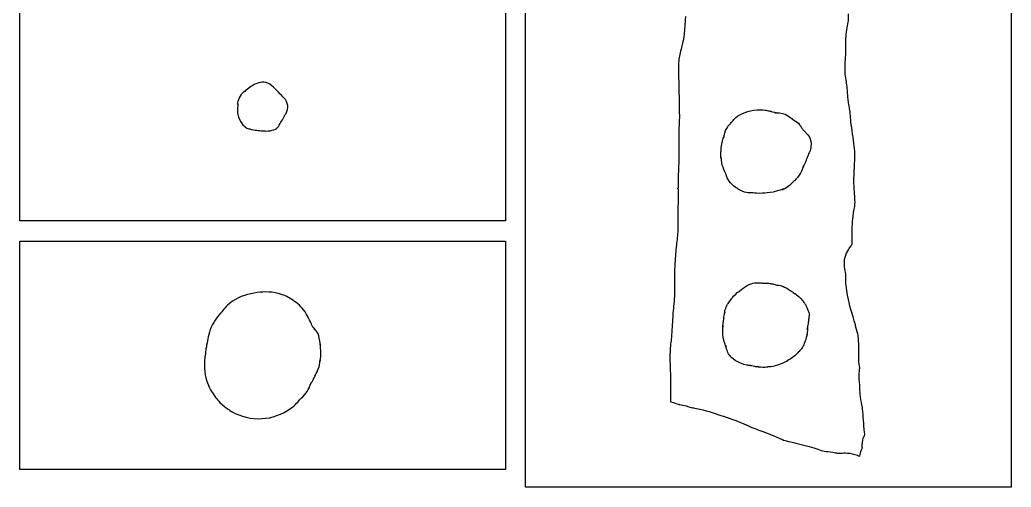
# Model space of a CAD drawing. Header units: millimetres. Extents: x 118 to 334, y 1905 to 2895.
# Drawn here: x 138.2 to 334.2, y 2098.5 to 2190.8 of the extents above; entities that cross this region are included whole.
import ezdxf

# ---------------------------------------------------------------- set-up
doc = ezdxf.new("R2010")
doc.units = ezdxf.units.MM
doc.layers.add('Calque_1', color=7, linetype='CONTINUOUS')

msp = doc.modelspace()

# ---------------------------------------------------------------- linework, layer by layer
at = {"layer": 'Calque_1', "color": 7}
for points in [[(238.16996, 2294.51386), (334.16978, 2294.51386), (334.16978, 2098.51342), (238.16996, 2098.51342), (238.16996, 2101.97471)], [(138.16986, 2196.24389), (234.16969, 2196.24389), (234.16969, 2151.10918), (138.16986, 2151.10918)], [(191.12517, 2173.91694)], [(294.59436, 2166.51144)], [(138.16986, 2147.10942), (234.16969, 2147.10942), (234.16969, 2101.97471), (138.16986, 2101.97471)], [(196.39113, 2129.71767)], [(197.68773, 2124.98978)]]:
    msp.add_lwpolyline(points, close=True, dxfattribs=at)
for points in [[(269.44578, 2187.50342), (269.44578, 2187.50042)], [(301.49209, 2186.60567), (301.49209, 2186.60867)], [(285.14179, 2173.0263), (285.53556, 2172.9514), (285.53856, 2172.9514), (285.55046, 2172.9484)], [(286.97568, 2172.65459), (286.97621, 2172.65459)], [(293.25438, 2168.87743), (293.25491, 2168.87743)], [(294.59437, 2166.51222), (294.59436, 2166.51144)], [(291.27105, 2159.02456), (291.27052, 2159.02456)], [(280.55384, 2157.18852), (280.55332, 2157.18852)], [(283.09324, 2156.63506), (283.09271, 2156.63506)], [(289.8055, 2157.70215), (289.80497, 2157.70215)], [(285.75794, 2138.77818), (285.75894, 2138.77818)], [(279.70352, 2136.66001), (279.70405, 2136.66001)], [(290.70024, 2137.20518), (290.70077, 2137.20518)], [(294.21374, 2132.48242), (294.21402, 2132.48352)], [(294.08065, 2131.49496), (294.08118, 2131.49496)], [(196.65573, 2129.49634), (196.65573, 2129.49678), (196.65573, 2129.49778)], [(293.89931, 2130.25267), (293.89878, 2130.25267)], [(197.48113, 2127.43914), (197.48113, 2127.44114)], [(197.54813, 2126.73955), (197.54813, 2126.74255)], [(293.74797, 2128.521), (293.74797, 2128.518)], [(197.68583, 2124.99006), (197.68773, 2124.98978)], [(292.71834, 2125.85767), (292.71781, 2125.85767)], [(280.24866, 2123.21873), (280.24813, 2123.21873)], [(289.00171, 2123.00062), (289.00119, 2123.00062)], [(289.44862, 2123.19428), (289.44562, 2123.19028)], [(289.81197, 2123.4273), (289.79597, 2123.4154)], [(289.91381, 2123.4661), (289.91481, 2123.4661)], [(290.41509, 2123.77461), (290.41457, 2123.77461), (290.41404, 2123.77461)], [(291.48067, 2124.54872), (291.48014, 2124.54872)], [(282.61287, 2122.51023), (282.61234, 2122.51023)], [(283.47687, 2122.32317), (283.47587, 2122.32317)], [(286.06646, 2122.24667), (286.06593, 2122.24667), (286.0654, 2122.24667), (286.06487, 2122.24667)], [(287.01733, 2122.36036), (287.0168, 2122.36036), (287.01627, 2122.36036)], [(304.78255, 2113.97577), (304.78055, 2113.98477)], [(300.16835, 2105.24247), (300.16888, 2105.24247)]]:
    msp.add_lwpolyline(points, dxfattribs=at)
for points in [[(269.78308, 2191.46125), (269.76268, 2191.20273), (269.73428, 2190.8553), (269.70608, 2190.49904)], [(302.00989, 2190.70505), (302.03749, 2191.05033), (302.02049, 2191.48168), (302.01489, 2191.99595)], [(269.70608, 2190.49904), (269.64968, 2189.78655), (269.59352, 2189.07379), (269.57791, 2188.88985)], [(301.62231, 2188.40289), (301.69221, 2188.97579), (301.78247, 2189.52406), (301.87295, 2190.05031)], [(301.87295, 2190.05031), (301.96005, 2190.55704), (302.01526, 2190.77289), (302.00989, 2190.70505)], [(269.44578, 2187.50042), (269.19707, 2185.84836), (269.09626, 2185.89281), (268.79054, 2184.61842)], [(269.45078, 2187.52092), (269.44778, 2187.51082), (269.44778, 2187.51392), (269.44578, 2187.50342)], [(269.57791, 2188.88985), (269.55031, 2188.56468), (269.53861, 2188.10446), (269.45078, 2187.52092)], [(301.49209, 2186.60867), (301.50259, 2187.23245), (301.55239, 2187.82996), (301.62231, 2188.40289)], [(301.47919, 2183.857), (301.52999, 2184.60193), (301.47419, 2185.51567), (301.49209, 2186.60567)], [(268.79054, 2184.61842), (268.56887, 2183.69039), (268.45206, 2183.0015), (268.38745, 2182.06509)], [(301.34225, 2181.99098), (301.37555, 2182.6741), (301.44095, 2183.29926), (301.47919, 2183.857)], [(268.38745, 2182.06509), (268.36285, 2181.70954), (268.40495, 2180.26873), (268.42005, 2179.47196)], [(301.32365, 2180.92386), (301.31665, 2181.29293), (301.32565, 2181.64948), (301.34225, 2181.99098)], [(301.39805, 2179.77819), (301.35295, 2180.17237), (301.33045, 2180.55477), (301.32365, 2180.92386)], [(301.64507, 2178.30801), (301.60007, 2178.61582), (301.47567, 2179.09993), (301.39805, 2179.77819)], [(183.97157, 2177.70529), (183.30607, 2177.26835), (182.78707, 2176.8008), (182.64087, 2176.67226)], [(185.22007, 2178.33108), (184.66307, 2178.1505), (184.30427, 2177.92375), (183.97157, 2177.70529)], [(187.97647, 2177.81277), (186.92577, 2178.75675), (185.77707, 2178.51165), (185.22007, 2178.33108)], [(190.42647, 2175.35968), (189.70387, 2176.08463), (188.93257, 2176.95378), (187.97647, 2177.81277)], [(268.42005, 2179.47196), (268.42405, 2179.2627), (268.42805, 2179.0368), (268.43245, 2178.82651)], [(268.43245, 2178.82651), (268.48105, 2176.72612), (268.55493, 2174.5754), (268.55493, 2172.37936)], [(301.94324, 2175.11751), (301.81106, 2176.33488), (301.77741, 2177.40255), (301.64507, 2178.30801)], [(182.64087, 2176.67226), (182.69087, 2176.71646), (182.08507, 2176.48364), (181.56497, 2175.40362)], [(181.29627, 2174.25484), (181.17687, 2173.32478), (180.91487, 2171.66256), (182.26937, 2170.09955)], [(181.56497, 2175.40362), (181.01227, 2174.2555), (181.23177, 2173.75469), (181.29627, 2174.25484)], [(191.12517, 2173.91689), (191.05629, 2174.4661), (190.80996, 2174.97477), (190.42647, 2175.35968)], [(190.80627, 2172.33771), (191.08153, 2172.81151), (191.19395, 2173.36823), (191.12517, 2173.91694)], [(302.29309, 2172.91919), (302.23679, 2173.37748), (302.04196, 2174.20909), (301.94324, 2175.11751)], [(189.63687, 2170.3244), (190.03147, 2170.99973), (190.41937, 2171.67201), (190.80627, 2172.33771)], [(268.56683, 2171.75511), (268.55333, 2170.27625), (268.50573, 2169.81892), (268.47893, 2169.66067)], [(268.55493, 2172.37936), (268.55493, 2172.16672), (268.56943, 2171.9686), (268.56683, 2171.75511)], [(279.36694, 2171.13392), (279.63852, 2171.40906), (279.74286, 2171.64909), (280.55033, 2172.05686)], [(280.55033, 2172.05686), (281.81512, 2172.69562), (283.39144, 2173.20867), (285.14179, 2173.0263)], [(285.61866, 2172.929), (285.50678, 2172.968), (285.62766, 2172.9788), (286.22121, 2172.8747)], [(285.55046, 2172.9484), (285.56046, 2172.9454), (285.57386, 2172.9414), (285.59026, 2172.937)], [(285.59026, 2172.937), (285.59826, 2172.934), (285.60976, 2172.932), (285.61866, 2172.929)], [(286.22121, 2172.8747), (286.36963, 2172.8488), (286.57261, 2172.76596), (286.76484, 2172.68349)], [(286.76484, 2172.68349), (286.59656, 2172.74489), (286.56197, 2172.75129), (286.97568, 2172.65459)], [(286.97621, 2172.65459), (287.56754, 2172.51631), (287.80018, 2172.3918), (287.69451, 2172.42101)], [(287.69451, 2172.42101), (287.40852, 2172.50051), (287.71061, 2172.46061), (288.36114, 2172.42401)], [(288.36114, 2172.42401), (289.29879, 2172.37161), (289.75909, 2172.03335), (290.12331, 2171.79353)], [(290.12331, 2171.79353), (290.48769, 2171.55361), (290.74759, 2171.33014), (290.95116, 2171.16052)], [(302.37419, 2171.90322), (302.33849, 2172.3392), (302.32259, 2172.67879), (302.29309, 2172.91919)], [(302.37819, 2171.86342), (302.37719, 2171.87662), (302.37519, 2171.89002), (302.37419, 2171.90322)], [(302.54873, 2170.14672), (302.47143, 2170.77384), (302.42912, 2171.34748), (302.37819, 2171.86342)], [(182.26937, 2170.09955), (182.96587, 2169.29583), (183.23047, 2169.39726), (183.46817, 2169.31614)], [(187.67207, 2168.92292), (188.87637, 2169.13683), (189.13057, 2169.45786), (189.63687, 2170.3244)], [(268.47893, 2169.66067), (268.46493, 2169.58157), (268.48393, 2169.76285), (268.47593, 2169.59457)], [(277.92207, 2169.34592), (278.22975, 2169.85865), (278.45115, 2170.09207), (278.5303, 2170.14483)], [(278.5303, 2170.14483), (278.5842, 2170.22003), (278.5863, 2170.23093), (278.67345, 2170.34636)], [(278.67345, 2170.34636), (278.89273, 2170.63685), (279.09537, 2170.85878), (279.36694, 2171.13392)], [(290.95116, 2171.16052), (291.09699, 2171.03902), (291.13591, 2171.0096), (291.17544, 2170.97756)], [(291.17544, 2170.97756), (291.6475, 2170.81611), (292.05753, 2170.51157), (292.34849, 2170.10631)], [(292.34849, 2170.10631), (292.6519, 2169.64475), (292.85006, 2169.32463), (293.04251, 2169.04229)], [(302.91511, 2167.63784), (302.79177, 2168.43402), (302.65703, 2169.26833), (302.54873, 2170.14672)], [(183.46817, 2169.31614), (183.70597, 2169.23504), (183.89367, 2169.19222), (184.08837, 2169.1518)], [(184.08837, 2169.1518), (184.47777, 2169.071), (184.87737, 2169.0157), (185.28727, 2168.97042)], [(185.28727, 2168.97042), (185.69717, 2168.92512), (186.10707, 2168.89312), (186.48357, 2168.87742)], [(186.48357, 2168.87742), (186.85997, 2168.86162), (187.06937, 2168.81582), (187.67207, 2168.92292)], [(268.44653, 2168.34246), (268.42223, 2166.62378), (268.48193, 2164.82528), (268.44653, 2162.94796)], [(268.47593, 2169.59457), (268.46793, 2169.42622), (268.45663, 2169.04937), (268.44653, 2168.34246)], [(277.11644, 2166.94657), (277.29467, 2167.73871), (277.40137, 2167.89391), (277.31436, 2167.48659)], [(277.31436, 2167.48659), (277.36716, 2167.73281), (277.41656, 2167.91331), (277.49264, 2168.19403)], [(277.61356, 2168.61779), (277.65746, 2168.7605), (277.49216, 2168.62919), (277.92207, 2169.34592)], [(277.49264, 2168.19403), (277.53064, 2168.33442), (277.56964, 2168.4751), (277.61356, 2168.61779)], [(293.04251, 2169.04229), (293.11831, 2168.98039), (293.16852, 2168.96289), (293.25438, 2168.87743)], [(293.25491, 2168.87743), (293.53975, 2168.59361), (293.62391, 2168.46762), (293.71535, 2168.34154)], [(293.71535, 2168.34154), (293.9676, 2168.0949), (294.25399, 2167.76338), (294.42745, 2167.28168)], [(276.83528, 2164.92188), (276.81638, 2164.96228), (276.77508, 2165.25742), (276.88648, 2165.93835)], [(276.88648, 2165.93835), (276.97148, 2166.45752), (277.08157, 2166.79158), (277.11644, 2166.94657)], [(294.59436, 2166.51144), (294.71771, 2165.03763), (294.22588, 2164.46579), (294.10344, 2164.3462)], [(294.42745, 2167.28168), (294.52605, 2167.00783), (294.57494, 2166.7441), (294.59437, 2166.51222)], [(303.21329, 2165.35685), (303.15049, 2166.0832), (303.03844, 2166.84171), (302.91511, 2167.63784)], [(276.76858, 2164.13382), (276.76858, 2164.64023), (276.81478, 2164.89807), (276.83528, 2164.92188)], [(276.82848, 2163.58915), (276.84148, 2163.25564), (276.76858, 2163.43474), (276.76858, 2164.13382)], [(293.96288, 2163.8904), (293.82177, 2163.51988), (293.71475, 2163.28919), (293.65075, 2163.17521)], [(294.10344, 2164.3462), (294.05804, 2164.13636), (294.00714, 2164.00676), (293.96288, 2163.8904)], [(303.25719, 2163.71352), (303.26719, 2164.28306), (303.25919, 2164.83101), (303.21329, 2165.35685)], [(268.44653, 2162.94796), (268.41913, 2161.50344), (268.32758, 2160.14391), (268.31011, 2158.8624)], [(277.82532, 2160.24157), (277.42523, 2161.05661), (276.88442, 2162.16194), (276.82848, 2163.58915)], [(293.10143, 2162.00575), (293.01023, 2161.84324), (292.87082, 2160.89569), (291.93923, 2159.68808)], [(293.38824, 2162.4476), (293.06841, 2161.80795), (292.92303, 2161.68857), (293.10143, 2162.00575)], [(293.65075, 2163.17521), (293.63455, 2163.0391), (293.58705, 2162.84527), (293.38824, 2162.4476)], [(303.1161, 2157.90976), (303.0236, 2160.03849), (303.22454, 2161.95542), (303.25666, 2163.67322)], [(303.25666, 2163.67322), (303.25693, 2163.68642), (303.25693, 2163.70032), (303.25719, 2163.71352)], [(279.00767, 2158.26907), (277.98709, 2159.25528), (277.86973, 2160.1511), (277.82532, 2160.24157)], [(268.31011, 2158.8624), (268.29371, 2157.57732), (268.29951, 2157.45781), (268.29401, 2157.54155)], [(280.004, 2157.53784), (279.80097, 2157.63014), (279.48311, 2157.8097), (279.00767, 2158.26907)], [(291.27052, 2159.02456), (291.03244, 2158.79485), (290.61767, 2158.25248), (289.8055, 2157.70215)], [(291.93923, 2159.68808), (291.47477, 2159.08602), (291.17468, 2158.93156), (291.27105, 2159.02456)], [(268.29401, 2157.54155), (268.28901, 2157.62525), (268.31601, 2157.29408), (268.32051, 2156.20366)], [(268.32051, 2156.20366), (268.32451, 2155.09619), (268.30011, 2154.99949), (268.29261, 2153.96039)], [(280.55332, 2157.18852), (280.21708, 2157.37544), (280.12431, 2157.45122), (280.004, 2157.53784)], [(283.09271, 2156.63506), (282.83599, 2156.65406), (281.8114, 2156.48986), (280.55384, 2157.18852)], [(284.98459, 2156.55806), (284.06124, 2156.47256), (283.43571, 2156.60966), (283.09324, 2156.63506)], [(287.11056, 2156.79989), (286.27188, 2156.64016), (285.541, 2156.60957), (284.98459, 2156.55806)], [(287.95857, 2157.02933), (287.96927, 2157.03233), (287.69289, 2156.91077), (287.11056, 2156.79989)], [(289.16057, 2157.40348), (288.71689, 2157.21266), (288.28217, 2157.10455), (287.95857, 2157.02933)], [(288.91717, 2157.22415), (288.85707, 2157.20955), (288.84417, 2157.22115), (288.88307, 2157.25515)], [(288.88307, 2157.25515), (288.92197, 2157.28765), (289.01298, 2157.33975), (289.16057, 2157.40348)], [(289.80497, 2157.70215), (289.34624, 2157.39142), (289.03739, 2157.25299), (288.91717, 2157.22415)], [(303.28302, 2154.45208), (303.34382, 2155.35032), (303.17802, 2156.48485), (303.1161, 2157.90976)], [(302.91405, 2152.00159), (303.04738, 2153.05337), (303.24363, 2153.87071), (303.28302, 2154.45208)], [(268.29261, 2153.96039), (268.28461, 2152.83604), (268.30261, 2151.67455), (268.29261, 2150.47686)], [(268.29261, 2150.47686), (268.28961, 2150.10481), (268.29761, 2149.66208), (268.27141, 2149.15035)], [(302.73163, 2147.93154), (302.70763, 2149.24337), (302.73663, 2150.60327), (302.91405, 2152.00159)], [(268.25291, 2148.97258), (268.18561, 2147.86159), (268.03143, 2146.87282), (267.93872, 2146.01462)], [(268.27141, 2149.15035), (268.26841, 2149.08285), (268.25711, 2149.0392), (268.25291, 2148.97258)], [(302.30338, 2145.86398), (302.66315, 2146.38262), (302.74784, 2146.57476), (302.74573, 2146.53991)], [(302.74873, 2147.02773), (302.74573, 2147.4105), (302.73493, 2147.75014), (302.73163, 2147.93154)], [(302.74573, 2146.53991), (302.74873, 2146.66726), (302.75073, 2146.84429), (302.74873, 2147.02773)], [(267.92522, 2145.89524), (267.81127, 2144.76552), (267.75909, 2143.56127), (267.66736, 2142.29029)], [(267.93872, 2146.01462), (267.93472, 2145.98002), (267.92862, 2145.92932), (267.92522, 2145.89524)], [(301.18665, 2143.00731), (301.26175, 2144.36896), (301.92266, 2145.31516), (302.30338, 2145.86398)], [(267.66736, 2142.29029), (267.63316, 2141.81584), (267.58926, 2141.46493), (267.58106, 2141.23403)], [(301.46105, 2140.58005), (301.40645, 2140.97142), (301.11888, 2141.77737), (301.18665, 2143.00731)], [(267.58106, 2141.23403), (267.57606, 2141.10801), (267.58606, 2140.90851), (267.58606, 2140.7772)], [(267.58606, 2140.7772), (267.58306, 2139.74429), (267.65336, 2138.5484), (267.62066, 2137.19085)], [(301.47865, 2139.73772), (301.47918, 2140.11274), (301.48765, 2140.3932), (301.46105, 2140.58005)], [(281.98711, 2138.33587), (283.11277, 2138.97728), (283.91009, 2138.85988), (284.36371, 2138.85988)], [(284.36371, 2138.85988), (284.99028, 2138.85988), (285.21004, 2138.80358), (285.03034, 2138.80358)], [(285.03034, 2138.80358), (285.37278, 2138.80358), (285.61356, 2138.78268), (285.75794, 2138.77818)], [(285.75894, 2138.77818), (285.61467, 2138.78318), (286.00014, 2138.84898), (286.68291, 2138.69138)], [(286.68291, 2138.69138), (286.53909, 2138.73108), (286.59191, 2138.72468), (287.03276, 2138.64228)], [(287.03276, 2138.64228), (287.26125, 2138.59998), (287.54026, 2138.5251), (287.84202, 2138.42681)], [(287.84202, 2138.42681), (287.90342, 2138.45831), (288.30582, 2138.44581), (289.0068, 2138.17667)], [(301.54065, 2138.32903), (301.48515, 2138.89309), (301.47815, 2139.3627), (301.47865, 2139.73772)], [(185.67113, 2136.99557), (184.13823, 2136.84238), (182.32123, 2136.49973), (180.65493, 2135.52124)], [(190.54323, 2136.34238), (188.86553, 2137.08693), (187.15863, 2137.14423), (185.67113, 2136.99557)], [(267.62566, 2136.6896), (267.55286, 2135.31377), (267.38627, 2134.05533), (267.30425, 2132.90173)], [(267.62066, 2137.19085), (267.61666, 2137.00139), (267.63576, 2136.88537), (267.62566, 2136.6896)], [(279.02397, 2135.85231), (278.92627, 2135.73566), (279.07427, 2136.10057), (279.70352, 2136.66001)], [(279.70405, 2136.66001), (280.17998, 2137.08302), (280.48377, 2137.25489), (280.51589, 2137.28167)], [(280.51589, 2137.28167), (280.90918, 2137.60941), (281.38049, 2137.99028), (281.98711, 2138.33587)], [(289.0068, 2138.17667), (289.19026, 2138.10627), (289.48949, 2138.03766), (290.04085, 2137.67388)], [(290.04085, 2137.67388), (290.39157, 2137.44248), (290.60298, 2137.2704), (290.70024, 2137.20518)], [(290.70077, 2137.20518), (290.75557, 2137.16848), (290.98322, 2137.04891), (291.33742, 2136.79227)], [(291.33742, 2136.79227), (291.37492, 2136.76527), (291.36242, 2136.77377), (291.39532, 2136.74987)], [(291.39532, 2136.74987), (291.45432, 2136.71347), (291.44082, 2136.72397), (291.51624, 2136.67697)], [(291.51624, 2136.67697), (291.57644, 2136.63957), (291.59574, 2136.60157), (291.65163, 2136.56378)], [(291.65163, 2136.56378), (291.70203, 2136.52688), (291.73593, 2136.49888), (291.71003, 2136.51468)], [(291.71003, 2136.51468), (292.10549, 2136.23772), (292.4058, 2135.95488), (292.6433, 2135.6894)], [(303.13332, 2131.36769), (302.53183, 2133.47351), (301.79284, 2135.76699), (301.54065, 2138.32903)], [(180.65493, 2135.52124), (179.50573, 2134.84645), (178.84353, 2134.02088), (178.32633, 2133.42421)], [(191.85323, 2135.62614), (191.52883, 2135.82086), (191.10683, 2136.09226), (190.54323, 2136.34238)], [(194.30263, 2133.48932), (193.57873, 2134.4399), (192.70453, 2135.11508), (191.85323, 2135.62614)], [(277.96614, 2134.3661), (278.03744, 2134.5073), (278.05264, 2134.56361), (278.03644, 2134.50148)], [(278.03644, 2134.50148), (278.09334, 2134.61023), (278.10414, 2134.65902), (278.19663, 2134.80742)], [(278.19663, 2134.80742), (278.57942, 2135.42173), (278.91789, 2135.72582), (279.02397, 2135.85231)], [(292.6433, 2135.6894), (292.8808, 2135.42391), (293.05551, 2135.17579), (293.19986, 2134.96954)], [(293.19986, 2134.96954), (293.14596, 2135.04664), (293.16936, 2135.04584), (293.24326, 2134.95204)], [(293.24326, 2134.95204), (293.31716, 2134.85824), (293.44147, 2134.67121), (293.58794, 2134.37533)], [(178.32633, 2133.42421), (177.73303, 2132.73961), (176.90273, 2131.84246), (176.26033, 2130.62645)], [(195.76613, 2130.85176), (195.35443, 2131.68318), (195.06643, 2132.48653), (194.30263, 2133.48932)], [(267.28255, 2132.56065), (267.20355, 2131.31547), (267.15619, 2129.9856), (267.02625, 2128.5795)], [(267.30425, 2132.90173), (267.29725, 2132.79626), (267.28975, 2132.67551), (267.28255, 2132.56065)], [(277.41768, 2132.39435), (277.47028, 2132.80329), (277.53983, 2133.02104), (277.54687, 2133.05581)], [(277.54187, 2133.06281), (277.55537, 2133.17219), (277.42454, 2133.06881), (277.72222, 2133.83124)], [(277.54687, 2133.05581), (277.48557, 2132.75239), (277.52827, 2132.95315), (277.54187, 2133.06281)], [(277.72222, 2133.83124), (277.77532, 2133.96726), (277.77922, 2133.94991), (277.82299, 2134.05241)], [(277.82299, 2134.05241), (277.82099, 2134.07781), (277.89779, 2134.22208), (277.96614, 2134.3661)], [(293.58794, 2134.37533), (293.76997, 2134.00753), (293.89542, 2133.70154), (293.99877, 2133.47411)], [(293.99877, 2133.47411), (294.14028, 2133.16264), (294.21358, 2132.82453), (294.21374, 2132.48242)], [(294.21402, 2132.48352), (294.21378, 2132.36642), (294.20502, 2132.2495), (294.18762, 2132.13369)], [(176.26033, 2130.62645), (175.54573, 2129.27364), (175.36363, 2128.00008), (175.18493, 2127.01065)], [(195.80513, 2130.77006), (195.79262, 2130.79754), (195.77962, 2130.82478), (195.76613, 2130.85176)], [(196.09963, 2130.11428), (196.04363, 2130.24688), (195.96743, 2130.40998), (195.80513, 2130.77006)], [(277.22342, 2130.37691), (277.17932, 2129.98262), (277.14242, 2130.15119), (277.20322, 2130.89263)], [(277.20322, 2130.89263), (277.26622, 2131.66151), (277.41096, 2131.95623), (277.38668, 2131.8042)], [(277.38668, 2131.8042), (277.35428, 2131.60812), (277.34258, 2131.8102), (277.41768, 2132.39435)], [(294.01248, 2130.74048), (293.94288, 2130.33781), (293.88444, 2130.17819), (293.89931, 2130.25267)], [(294.08118, 2131.49496), (294.07618, 2131.39146), (294.08218, 2131.14487), (294.01248, 2130.74048)], [(294.18762, 2132.13369), (294.12082, 2131.68385), (294.07959, 2131.47194), (294.08065, 2131.49496)], [(303.93637, 2128.31052), (303.88597, 2128.68903), (303.38976, 2130.46991), (303.13332, 2131.36769)], [(196.65573, 2129.49778), (196.40663, 2129.84247), (196.22923, 2130.01645), (196.09963, 2130.11428)], [(196.39113, 2129.71767), (196.36213, 2129.74257), (196.33213, 2129.77497), (196.30313, 2129.79677)], [(196.30313, 2129.79677), (196.32313, 2129.77947), (196.33013, 2129.78157), (196.35113, 2129.76267)], [(196.35113, 2129.76267), (196.36813, 2129.74747), (196.37513, 2129.73287), (196.39113, 2129.71767)], [(196.66873, 2129.47154), (196.65873, 2129.48204), (196.65873, 2129.48574), (196.65573, 2129.49634)], [(196.75473, 2129.39404), (196.72373, 2129.43344), (196.69973, 2129.43604), (196.66873, 2129.47154)], [(197.38413, 2127.84531), (197.34013, 2128.12391), (197.42113, 2128.54789), (196.75473, 2129.39404)], [(267.02625, 2128.5795), (267.02125, 2128.47594), (267.01825, 2128.37458), (267.00615, 2128.26118)], [(277.19302, 2128.58219), (277.15722, 2128.92974), (277.15072, 2129.25306), (277.16042, 2129.55215)], [(277.16042, 2129.55215), (277.17042, 2129.85123), (277.19612, 2130.12611), (277.22342, 2130.37691)], [(277.6023, 2126.74818), (277.33218, 2127.44845), (277.24583, 2128.06866), (277.19302, 2128.58219)], [(293.88078, 2129.48371), (293.88078, 2128.79897), (293.7394, 2128.47739), (293.74797, 2128.521)], [(293.74797, 2128.518), (293.79747, 2128.76883), (293.76457, 2128.6152), (293.75497, 2128.5376)], [(293.89878, 2130.25267), (293.91788, 2130.34797), (293.91488, 2130.14951), (293.81768, 2129.67286)], [(293.81768, 2129.67286), (293.92534, 2130.19837), (293.88078, 2130.13292), (293.88078, 2129.48371)], [(175.18493, 2127.01065), (174.94163, 2125.66317), (174.98613, 2125.99866), (174.78813, 2124.42064)], [(197.38413, 2127.82251), (197.38413, 2127.84961), (197.38413, 2127.81651), (197.38413, 2127.84531)], [(197.48113, 2127.44114), (197.42613, 2127.68083), (197.41713, 2127.69692), (197.38413, 2127.82251)], [(197.54813, 2126.74255), (197.58213, 2126.37906), (197.66483, 2126.63243), (197.48113, 2127.43914)], [(197.68773, 2124.98978), (197.66473, 2125.67086), (197.59273, 2126.24734), (197.54813, 2126.73955)], [(266.80565, 2126.70985), (266.79665, 2126.64885), (266.77975, 2126.48307), (266.72505, 2125.24533)], [(267.00615, 2128.26118), (266.8917, 2127.15374), (266.81465, 2126.77086), (266.80565, 2126.70985)], [(277.75732, 2126.43398), (277.84552, 2126.15623), (277.79122, 2126.25833), (277.6023, 2126.74818)], [(293.25991, 2126.85708), (293.16081, 2126.59072), (292.99834, 2126.2466), (292.71834, 2125.85767)], [(293.42165, 2127.38936), (293.39475, 2127.31206), (293.35905, 2127.12343), (293.25991, 2126.85708)], [(293.65937, 2128.04048), (293.52077, 2127.54944), (293.40459, 2127.34026), (293.42165, 2127.38936)], [(293.75497, 2128.5376), (293.74497, 2128.4604), (293.78197, 2128.4735), (293.65937, 2128.04048)], [(304.03047, 2126.36284), (304.03061, 2127.07356), (304.01437, 2127.72528), (303.93637, 2128.31052)], [(197.49613, 2123.33642), (197.52413, 2123.51358), (197.71673, 2124.06315), (197.68583, 2124.99006)], [(266.72505, 2125.24533), (266.65625, 2123.68746), (266.77175, 2122.00413), (266.81755, 2120.18984)], [(277.73872, 2126.36788), (277.71402, 2126.50276), (277.72762, 2126.52769), (277.75732, 2126.43398)], [(277.94904, 2125.64234), (277.82643, 2125.98815), (277.76343, 2126.23302), (277.73872, 2126.36788)], [(279.18618, 2123.85021), (278.56775, 2124.37565), (278.22707, 2124.85809), (277.94904, 2125.64234)], [(292.18141, 2125.29442), (292.13571, 2125.24932), (291.93309, 2124.96774), (291.48067, 2124.54872)], [(292.11681, 2125.23082), (291.98945, 2125.13142), (292.11181, 2125.22582), (292.18141, 2125.29442)], [(292.71781, 2125.85767), (292.54827, 2125.62219), (292.2452, 2125.33099), (292.11681, 2125.23082)], [(304.02447, 2124.06118), (304.01347, 2124.88239), (304.03047, 2125.65212), (304.03047, 2126.36284)], [(174.65323, 2123.15197), (174.62223, 2121.5642), (174.77473, 2119.89908), (175.68053, 2118.12902)], [(174.78813, 2124.42064), (174.76213, 2124.21312), (174.66583, 2123.79358), (174.65323, 2123.15197)], [(197.32363, 2122.27554), (197.48683, 2122.78244), (197.43253, 2122.73851), (197.44713, 2122.84451)], [(197.44713, 2122.84451), (197.46213, 2122.95054), (197.47213, 2123.04541), (197.48213, 2123.13441)], [(197.48213, 2123.13441), (197.49213, 2123.22341), (197.50013, 2123.30493), (197.50613, 2123.36332)], [(197.50613, 2123.36332), (197.51613, 2123.42172), (197.55413, 2123.67538), (197.49613, 2123.33642)], [(280.24813, 2123.21873), (280.26393, 2123.21073), (279.84654, 2123.28913), (279.18618, 2123.85021)], [(281.88163, 2122.61617), (281.02247, 2122.76767), (280.52262, 2123.08184), (280.24866, 2123.21873)], [(289.00119, 2123.00062), (288.33175, 2122.69908), (287.66171, 2122.50006), (287.01733, 2122.36036)], [(289.44562, 2123.19028), (289.01209, 2122.9639), (288.84944, 2122.93196), (289.00171, 2123.00062)], [(289.72767, 2123.3648), (289.70557, 2123.3492), (289.44879, 2123.19439), (289.44862, 2123.19428)], [(289.91481, 2123.4661), (289.67016, 2123.34294), (289.86951, 2123.4492), (289.81197, 2123.4273)], [(289.76647, 2123.3932), (289.75847, 2123.3872), (289.74987, 2123.3808), (289.72767, 2123.3648)], [(289.79597, 2123.4154), (289.78897, 2123.4104), (289.78207, 2123.4045), (289.76647, 2123.3932)], [(290.41404, 2123.77461), (290.5511, 2123.85521), (290.40504, 2123.71331), (289.91381, 2123.4661)], [(291.48014, 2124.54872), (291.0942, 2124.19146), (290.72102, 2123.95463), (290.41509, 2123.77461)], [(304.22498, 2122.13364), (304.21898, 2122.37536), (304.03884, 2123.00094), (304.02447, 2124.06118)], [(196.37743, 2120.12891), (196.60973, 2120.57219), (196.67963, 2120.80691), (196.66063, 2120.80638)], [(196.66063, 2120.80638), (196.75863, 2120.98487), (197.04753, 2121.41796), (197.32363, 2122.27554)], [(282.61234, 2122.51023), (282.46506, 2122.53243), (282.21894, 2122.55663), (281.88163, 2122.61617)], [(283.47587, 2122.32317), (282.99466, 2122.41397), (282.71196, 2122.49515), (282.61287, 2122.51023)], [(284.15539, 2122.26637), (284.01172, 2122.26237), (283.6743, 2122.28597), (283.47687, 2122.32317)], [(285.04219, 2122.17067), (284.43114, 2122.19157), (284.13322, 2122.26667), (284.12029, 2122.26937)], [(284.12029, 2122.26937), (284.16969, 2122.26937), (284.25524, 2122.26937), (284.15539, 2122.26637)], [(286.06487, 2122.24667), (286.00717, 2122.24067), (285.667, 2122.14927), (285.04219, 2122.17067)], [(287.01627, 2122.36036), (286.45417, 2122.23873), (286.12793, 2122.25302), (286.06646, 2122.24667)], [(304.09738, 2120.07434), (304.09038, 2120.60467), (304.12408, 2121.02779), (304.15888, 2121.36418)], [(304.15888, 2121.36418), (304.19368, 2121.70057), (304.22948, 2121.9502), (304.22498, 2122.13364)], [(195.27933, 2118.02361), (195.48943, 2118.43919), (195.68443, 2118.85719), (195.87883, 2119.27831)], [(195.87883, 2119.27831), (195.95083, 2119.37071), (195.96883, 2119.42603), (196.00283, 2119.47624)], [(196.00283, 2119.47624), (196.06683, 2119.57084), (196.10383, 2119.63265), (196.14133, 2119.6969)], [(196.14133, 2119.6969), (196.21633, 2119.82539), (196.28583, 2119.95411), (196.37743, 2120.12891)], [(266.81755, 2120.18984), (266.85865, 2118.56318), (266.82355, 2117.00256), (266.84545, 2115.50899)], [(304.19708, 2119.1457), (304.19908, 2119.1219), (304.10608, 2119.42838), (304.09738, 2120.07434)], [(304.36916, 2116.42029), (304.23688, 2117.52262), (304.25943, 2118.44292), (304.19708, 2119.1457)], [(175.68053, 2118.12902), (175.97333, 2117.5569), (176.25713, 2117.18423), (176.41593, 2116.93996)], [(176.41593, 2116.93996), (176.70313, 2116.49809), (177.08373, 2115.86975), (177.73263, 2115.2305)], [(193.65563, 2115.93743), (193.76873, 2116.06795), (194.33563, 2116.44775), (194.95943, 2117.38902)], [(194.95943, 2117.38902), (195.36433, 2118), (195.39873, 2118.25835), (195.27933, 2118.02361)], [(177.73263, 2115.2305), (178.48883, 2114.48542), (178.82533, 2114.32423), (179.36193, 2113.94581)], [(191.78033, 2114.08999), (192.68013, 2114.73442), (193.23113, 2115.44757), (193.65563, 2115.93743)], [(266.84545, 2115.50899), (266.84545, 2115.46389), (266.85045, 2115.42239), (266.85045, 2115.37773)], [(266.85045, 2115.37773), (267.52672, 2115.15517), (268.39003, 2114.85354), (268.51753, 2114.82065)], [(268.51753, 2114.82065), (268.44613, 2114.83915), (268.70666, 2114.82565), (269.2844, 2114.70024)], [(304.73865, 2114.45348), (304.68525, 2114.83771), (304.48192, 2115.48046), (304.36916, 2116.42029)], [(179.36193, 2113.94581), (179.31393, 2113.97941), (179.50553, 2113.7718), (180.02293, 2113.46988)], [(180.02293, 2113.46988), (183.73803, 2111.30174), (188.33183, 2111.62014), (191.78033, 2114.08999)], [(269.2844, 2114.70024), (270.20451, 2114.50024), (270.85208, 2114.24656), (271.28015, 2114.15144)], [(271.28015, 2114.15144), (271.16058, 2114.17804), (271.40038, 2114.17764), (271.9845, 2114.05894)], [(271.9845, 2114.05894), (273.68373, 2113.71358), (275.27477, 2113.17735), (276.73407, 2112.68642)], [(304.78055, 2113.98477), (304.74455, 2114.29846), (304.73845, 2114.45613), (304.73865, 2114.45348)], [(305.18873, 2109.32284), (304.98825, 2111.03049), (304.94146, 2112.57404), (304.78255, 2113.97577)], [(276.73407, 2112.68642), (278.183, 2112.19901), (279.68874, 2111.6931), (281.19788, 2111.07307)], [(281.19788, 2111.07307), (281.54674, 2110.92975), (281.85501, 2110.79097), (282.12858, 2110.6731)], [(282.12858, 2110.6731), (282.15198, 2110.663), (282.17528, 2110.6525), (282.19838, 2110.6416)], [(282.19838, 2110.6416), (282.53459, 2110.48389), (282.77214, 2110.36273), (282.9234, 2110.29953)], [(282.9234, 2110.29953), (283.87733, 2109.90093), (284.9727, 2109.5465), (286.15111, 2109.08564)], [(286.15111, 2109.08564), (286.87111, 2108.80405), (287.64782, 2108.51203), (288.45588, 2108.15288)], [(305.25953, 2108.88514), (305.22983, 2109.05768), (305.22063, 2109.05141), (305.18873, 2109.32284)], [(288.45588, 2108.15288), (289.02511, 2107.89986), (289.23079, 2107.7722), (289.10132, 2107.81803)], [(289.10132, 2107.81803), (289.25534, 2107.76353), (289.60576, 2107.69209), (290.13691, 2107.55551)], [(290.13691, 2107.55551), (291.42289, 2107.22489), (292.8066, 2106.93046), (294.24364, 2106.53128)], [(304.75155, 2106.23826), (304.73945, 2106.31556), (304.62896, 2106.97329), (304.9381, 2108.17614)], [(304.9381, 2108.17614), (305.0031, 2108.429), (305.12355, 2108.66583), (305.25953, 2108.88514)], [(294.24364, 2106.53128), (295.53908, 2106.17142), (296.5076, 2105.75407), (297.19748, 2105.62953)], [(297.19748, 2105.62953), (297.62691, 2105.55193), (298.20969, 2105.50719), (298.93225, 2105.39802)], [(298.93225, 2105.39802), (299.88794, 2105.25358), (299.44503, 2105.25094), (300.16835, 2105.24247)], [(300.16888, 2105.24247), (300.80392, 2105.23447), (301.87561, 2105.39013), (303.24776, 2104.98149)], [(304.24719, 2104.6244), (304.31819, 2105.02572), (304.41034, 2105.42202), (304.56396, 2105.85379)], [(304.56396, 2105.85379), (304.62686, 2106.03058), (304.66703, 2106.07588), (304.75155, 2106.23826)], [(303.24776, 2104.98149), (303.62601, 2104.86883), (303.94232, 2104.74974), (304.24719, 2104.6244)]]:
    msp.add_open_spline(points, degree=3, dxfattribs=at)

doc.saveas('drawing.dxf')
